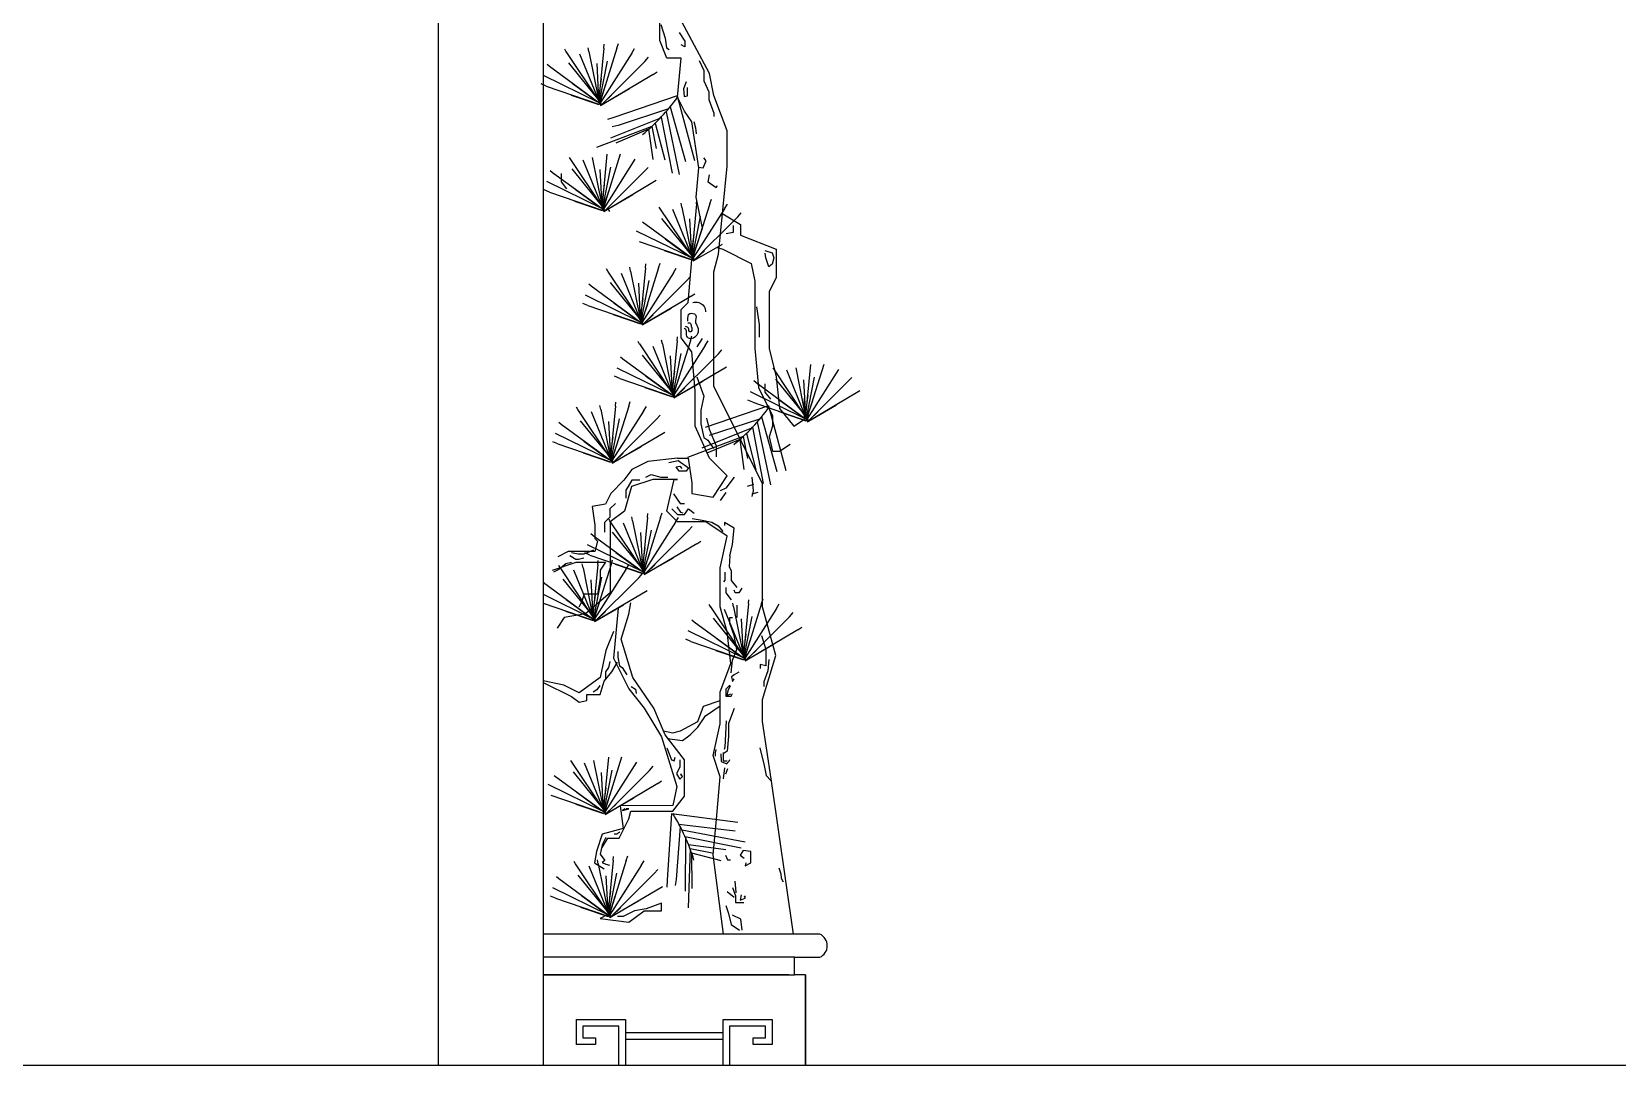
# Model space of a CAD drawing. Extents: x -66030 to 95157, y -13132 to 45879.
# Drawn here: x 20768 to 23166, y 39315 to 40879 of the extents above; entities that cross this region are included whole.
import ezdxf

# ---------------------------------------------------------------- set-up
doc = ezdxf.new("R2010")
doc.units = 0
doc.header["$LTSCALE"] = 100
doc.header["$MEASUREMENT"] = 0
for name, color, linetype in [('3', 11, 'CONTINUOUS'), ('4', 121, 'CONTINUOUS'), ('6', 6, 'CONTINUOUS'), ('7', 105, 'CONTINUOUS')]:
    doc.layers.add(name, color=color, linetype=linetype)

msp = doc.modelspace()

# ---------------------------------------------------------------- linework, layer by layer
at = {"layer": '3', "linetype": 'ByBlock'}
for p, q in [((21719.9, 40890), (21726.1, 40869.2)), ((21747.2, 40877.8), (21755.8, 40864.9)), ((21576.4, 40848.9), (21574.2, 40852.9)), ((21576, 40849.2), (21625.8, 40774.6)), ((21596.6, 40845.9), (21625.8, 40774.6)), ((21610.9, 40849.2), (21609.6, 40855)), ((21610.9, 40849.2), (21625.8, 40774.6)), ((21633.3, 40854.2), (21625.8, 40777.1)), ((21653.2, 40854.2), (21628.3, 40774.6)), ((21675.6, 40846.7), (21628.3, 40772.1)), ((21633.3, 40854.2), (21633.8, 40860.1)), ((21653.2, 40854.2), (21655.6, 40861.3)), ((21675.6, 40846.7), (21680, 40853.8)), ((21728.2, 40854.6), (21732.4, 40852.5)), ((21755.8, 40856.3), (21750.4, 40859.5)), ((21755.8, 40864.9), (21755.8, 40856.3)), ((21547.6, 40829.9), (21553.7, 40824.8)), ((21551.1, 40826.8), (21625.8, 40772.1)), ((21580, 40832), (21628.1, 40772.8)), ((21622.6, 40831.1), (21625.6, 40775.9)), ((21638.6, 40834.7), (21626.4, 40773.1)), ((21695.5, 40834.3), (21628.3, 40767.2)), ((21695.5, 40834.3), (21700.9, 40840.5)), ((21777.4, 40835.8), (21784.9, 40820.7)), ((21546.2, 40797), (21538.6, 40800.3)), ((21541.9, 40813.3), (21625.8, 40772.1)), ((21585.4, 40801.2), (21622.6, 40774)), ((21629.3, 40807.9), (21626.2, 40785.8)), ((21708, 40814.4), (21628.3, 40767.2)), ((21636.2, 40799.4), (21629.3, 40778.6)), ((21708, 40814.4), (21713.9, 40818.4)), ((21758, 40803.5), (21753.7, 40792.7)), ((21784.9, 40820.7), (21784.9, 40804.6)), ((21784.9, 40804.6), (21792.5, 40788.4)), ((21546.2, 40797), (21625.8, 40769.6)), ((21584.2, 40783.4), (21625.9, 40769.2)), ((21625.9, 40774.6), (21626.8, 40771.6)), ((21628.1, 40775.3), (21628.1, 40772.8)), ((21629.9, 40768.6), (21672.5, 40793.1)), ((21645, 40783.1), (21631.7, 40770.4)), ((21744.5, 40782.3), (21648.6, 40749.4)), ((21744.5, 40782.3), (21770.6, 40684.3)), ((21753.7, 40792.7), (21754.7, 40780.9)), ((21754.7, 40780.9), (21760.1, 40781.9)), ((21760.1, 40781.9), (21760.1, 40794.9)), ((21792.5, 40788.4), (21792.5, 40776.6)), ((21792.5, 40776.6), (21800, 40756.1)), ((21626.8, 40771.6), (21626.5, 40770.4)), ((21626.5, 40770.4), (21628.1, 40768.9)), ((21628.1, 40772.8), (21629, 40770.4)), ((21628.1, 40771), (21629.3, 40771)), ((21628.1, 40769.2), (21628.1, 40771)), ((21629, 40769.2), (21628.1, 40769.2)), ((21629, 40770.4), (21629, 40769.2)), ((21731.1, 40762.3), (21654.9, 40737.4)), ((21720.2, 40750), (21736.7, 40665)), ((21727.5, 40758), (21747.5, 40662.9)), ((21733.8, 40765.5), (21757.1, 40682.9)), ((21800, 40756.1), (21800, 40750.7)), ((21706, 40735.9), (21622.2, 40704.1)), ((21648.6, 40749.4), (21638.8, 40746.4)), ((21718.9, 40748.6), (21643.6, 40718.3)), ((21654.9, 40737.4), (21645.8, 40735.2)), ((21701.1, 40731.5), (21651.4, 40710.5)), ((21701.1, 40731.5), (21707.4, 40685.9)), ((21706, 40735.9), (21712.7, 40702.5)), ((21711, 40740.6), (21725.6, 40685.4)), ((21769.8, 40743.2), (21772, 40733.5)), ((21772, 40733.5), (21773.1, 40724.9)), ((21580.9, 40688.7), (21630.7, 40614.1)), ((21601.5, 40685.4), (21630.7, 40614.1)), ((21615.7, 40688.7), (21630.7, 40614.1)), ((21638.1, 40693.7), (21630.7, 40616.6)), ((21658.1, 40693.7), (21633.2, 40614.1)), ((21680.5, 40686.2), (21633.2, 40611.6)), ((21783.8, 40673.2), (21788.2, 40683.9)), ((21788.2, 40683.9), (21784.9, 40688.2)), ((21552.5, 40669.4), (21558.5, 40664.3)), ((21556, 40666.3), (21630.7, 40611.6)), ((21568.9, 40664.4), (21568.9, 40651.9)), ((21584.8, 40671.5), (21632.9, 40612.3)), ((21627.5, 40670.6), (21630.4, 40615.4)), ((21643.5, 40674.2), (21631.2, 40612.6)), ((21700.4, 40673.8), (21633.2, 40606.6)), ((21712.8, 40653.9), (21633.2, 40606.6)), ((21776.3, 40674.2), (21783.8, 40673.2)), ((21791.4, 40651.6), (21793.5, 40662.4)), ((21551, 40636.5), (21543.4, 40639.8)), ((21546.7, 40652.8), (21630.7, 40611.6)), ((21551, 40636.5), (21630.7, 40609.1)), ((21568.9, 40651.9), (21577.2, 40641.4)), ((21590.3, 40640.7), (21627.5, 40613.5)), ((21634.1, 40647.3), (21631.1, 40625.3)), ((21641.1, 40638.9), (21634.1, 40618.1)), ((21634.7, 40608.1), (21677.3, 40632.6)), ((21803.3, 40643), (21791.4, 40651.6)), ((21804.3, 40646.2), (21803.3, 40643)), ((21589.1, 40622.9), (21630.8, 40608.7)), ((21630.8, 40614.1), (21631.7, 40611.1)), ((21631.7, 40611.1), (21631.4, 40609.9)), ((21631.4, 40609.9), (21632.9, 40608.4)), ((21632.9, 40614.7), (21632.9, 40612.3)), ((21632.9, 40612.3), (21633.8, 40609.9)), ((21632.9, 40608.7), (21632.9, 40610.5)), ((21632.9, 40610.5), (21634.1, 40610.5)), ((21633.8, 40608.7), (21632.9, 40608.7)), ((21633.8, 40609.9), (21633.8, 40608.7)), ((21649.8, 40622.6), (21636.5, 40609.9)), ((21642.3, 40607.2), (21640.2, 40611.1)), ((21716.6, 40613.9), (21766.4, 40539.3)), ((21737.2, 40610.6), (21766.4, 40539.3)), ((21751.4, 40613.9), (21750.2, 40619.6)), ((21751.4, 40613.9), (21766.4, 40539.3)), ((21773.8, 40618.9), (21766.4, 40541.8)), ((21793.7, 40618.9), (21768.8, 40539.3)), ((21816.1, 40611.4), (21768.8, 40536.8)), ((21773.8, 40618.9), (21774.3, 40624.8)), ((21793.7, 40618.9), (21796.1, 40626)), ((21816.1, 40611.4), (21820.6, 40618.4)), ((21691.7, 40591.5), (21766.4, 40536.8)), ((21720.5, 40596.7), (21768.6, 40537.5)), ((21763.2, 40595.8), (21766.1, 40540.6)), ((21779.2, 40599.4), (21766.9, 40537.8)), ((21836.1, 40599), (21768.8, 40531.8)), ((21829, 40585.9), (21829, 40575.4)), ((21836.1, 40599), (21841.4, 40605.1)), ((21682.4, 40578), (21766.4, 40536.8)), ((21686.7, 40561.7), (21766.4, 40534.3)), ((21726, 40565.9), (21763.2, 40538.7)), ((21769.8, 40572.5), (21766.8, 40550.5)), ((21776.8, 40564.1), (21769.8, 40543.2)), ((21829, 40575.4), (21818.5, 40573.4)), ((21724.8, 40548.1), (21766.5, 40533.9)), ((21766.5, 40539.3), (21767.4, 40536.3)), ((21767.4, 40536.3), (21767.1, 40535.1)), ((21767.1, 40535.1), (21768.6, 40533.6)), ((21768.6, 40539.9), (21768.6, 40537.5)), ((21768.6, 40537.5), (21769.5, 40535.1)), ((21768.6, 40535.7), (21769.8, 40535.7)), ((21768.6, 40533.9), (21768.6, 40535.7)), ((21769.5, 40535.1), (21769.5, 40533.9)), ((21770.4, 40533.3), (21813, 40557.7)), ((21785.5, 40547.8), (21772.2, 40535.1)), ((21639.4, 40516.7), (21637.3, 40520.6)), ((21639.1, 40517), (21688.9, 40442.3)), ((21659.7, 40513.7), (21688.9, 40442.3)), ((21674, 40517), (21672.7, 40522.7)), ((21674, 40517), (21688.9, 40442.3)), ((21696.4, 40521.9), (21688.9, 40444.8)), ((21716.3, 40521.9), (21691.4, 40442.3)), ((21738.7, 40514.5), (21691.4, 40439.9)), ((21696.4, 40521.9), (21696.9, 40527.8)), ((21716.3, 40521.9), (21718.6, 40529.1)), ((21738.7, 40514.5), (21743.1, 40521.5)), ((21769.5, 40533.9), (21768.6, 40533.9)), ((21610.7, 40497.6), (21616.8, 40492.5)), ((21614.2, 40494.6), (21688.9, 40439.9)), ((21643.1, 40499.8), (21691.1, 40440.6)), ((21685.7, 40498.9), (21688.6, 40443.6)), ((21701.7, 40502.5), (21689.5, 40440.9)), ((21758.6, 40502), (21691.4, 40434.9)), ((21758.6, 40502), (21764, 40508.2)), ((21609.2, 40464.7), (21601.6, 40468.1)), ((21605, 40481), (21688.9, 40439.9)), ((21609.2, 40464.7), (21688.9, 40437.4)), ((21648.5, 40469), (21685.7, 40441.8)), ((21692.3, 40475.6), (21689.3, 40453.6)), ((21771, 40482.1), (21691.4, 40434.9)), ((21699.3, 40467.1), (21692.3, 40446.3)), ((21864.4, 40463), (21868.6, 40435.9)), ((21647.3, 40451.1), (21689, 40436.9)), ((21689, 40442.4), (21689.9, 40439.4)), ((21689.9, 40439.4), (21689.6, 40438.2)), ((21689.6, 40438.2), (21691.1, 40436.6)), ((21691.1, 40443), (21691.1, 40440.6)), ((21691.1, 40440.6), (21692, 40438.2)), ((21691.1, 40436.9), (21691.1, 40438.8)), ((21691.1, 40438.8), (21692.3, 40438.8)), ((21692, 40438.2), (21692, 40436.9)), ((21692.9, 40436.3), (21735.6, 40460.8)), ((21708.1, 40450.8), (21694.8, 40438.2)), ((21692, 40436.9), (21691.1, 40436.9)), ((21744.5, 40411.6), (21745, 40417.5)), ((21764.4, 40411.6), (21766.8, 40418.8)), ((21782.4, 40415), (21774.1, 40402.5)), ((21868.6, 40435.9), (21868.6, 40417.1)), ((21687.6, 40406.4), (21685.4, 40410.3)), ((21687.2, 40406.7), (21737, 40332)), ((21707.8, 40403.4), (21737, 40332)), ((21722.1, 40406.7), (21720.8, 40412.4)), ((21722.1, 40406.7), (21737, 40332)), ((21744.5, 40411.6), (21737, 40334.5)), ((21749.8, 40392.2), (21737.6, 40330.6)), ((21764.4, 40411.6), (21739.5, 40332)), ((21786.8, 40404.2), (21739.5, 40329.6)), ((21806.7, 40391.7), (21739.5, 40324.6)), ((21786.8, 40404.2), (21791.3, 40411.2)), ((21806.7, 40391.7), (21812.1, 40397.9)), ((21653.1, 40370.7), (21737, 40329.6)), ((21658.8, 40387.3), (21664.9, 40382.2)), ((21662.3, 40384.3), (21737, 40329.6)), ((21691.2, 40389.5), (21739.3, 40330.3)), ((21733.8, 40388.6), (21736.8, 40333.3)), ((21819.2, 40371.8), (21739.5, 40324.6)), ((21888.9, 40370.6), (21938.7, 40296)), ((21909.5, 40367.3), (21938.7, 40296)), ((21923.8, 40370.6), (21938.7, 40296)), ((21946.2, 40375.6), (21938.7, 40298.5)), ((21966.1, 40375.6), (21941.2, 40296)), ((21988.5, 40368.2), (21941.2, 40293.5)), ((21657.4, 40354.4), (21649.8, 40357.8)), ((21657.4, 40354.4), (21737, 40327.1)), ((21696.6, 40358.7), (21733.8, 40331.5)), ((21740.5, 40365.3), (21737.4, 40343.3)), ((21747.4, 40356.8), (21740.5, 40336)), ((21741.1, 40326), (21783.7, 40350.5)), ((21774.1, 40356.7), (21784.5, 40327.6)), ((21860.5, 40351.3), (21866.6, 40346.2)), ((21864, 40348.3), (21938.7, 40293.5)), ((21876.9, 40346.3), (21876.9, 40333.8)), ((21892.9, 40353.4), (21940.9, 40294.3)), ((21935.5, 40352.5), (21938.5, 40297.3)), ((21951.5, 40356.2), (21939.3, 40294.6)), ((22008.4, 40355.7), (21941.2, 40288.6)), ((21651.1, 40312.6), (21651.6, 40318.6)), ((21671, 40312.6), (21673.3, 40319.8)), ((21695.4, 40340.8), (21737.1, 40326.6)), ((21737.1, 40332.1), (21738, 40329.1)), ((21738, 40329.1), (21737.7, 40327.9)), ((21737.7, 40327.9), (21739.3, 40326.3)), ((21739.3, 40332.7), (21739.3, 40330.3)), ((21739.3, 40330.3), (21740.2, 40327.9)), ((21739.3, 40326.6), (21739.3, 40328.5)), ((21739.3, 40328.5), (21740.5, 40328.5)), ((21740.2, 40326.6), (21739.3, 40326.6)), ((21740.2, 40327.9), (21740.2, 40326.6)), ((21756.2, 40340.5), (21742.9, 40327.9)), ((21784.5, 40327.6), (21780.3, 40306.7)), ((21859, 40318.4), (21851.5, 40321.7)), ((21854.8, 40334.7), (21938.7, 40293.5)), ((21859, 40318.4), (21938.7, 40291.1)), ((21876.9, 40333.8), (21885.3, 40323.4)), ((21898.3, 40322.6), (21935.5, 40295.5)), ((21942.2, 40329.3), (21939.1, 40307.2)), ((22020.9, 40335.8), (21941.2, 40288.6)), ((21949.1, 40320.8), (21942.2, 40300)), ((21594.1, 40307.4), (21592, 40311.3)), ((21593.8, 40307.7), (21643.6, 40233.1)), ((21614.4, 40304.4), (21643.6, 40233.1)), ((21628.7, 40307.7), (21627.4, 40313.4)), ((21628.7, 40307.7), (21643.6, 40233.1)), ((21651.1, 40312.6), (21643.6, 40235.6)), ((21671, 40312.6), (21646.1, 40233.1)), ((21693.4, 40305.2), (21646.1, 40230.6)), ((21693.4, 40305.2), (21697.8, 40312.2)), ((21713.3, 40292.8), (21718.7, 40298.9)), ((21780.3, 40306.7), (21780.3, 40285.9)), ((21882.5, 40313), (21786.6, 40280.1)), ((21788.7, 40294.2), (21792.9, 40277.6)), ((21871.8, 40296.2), (21895.1, 40213.6)), ((21882.5, 40313), (21908.7, 40215)), ((21897.1, 40304.8), (21938.8, 40290.6)), ((21938.8, 40296.1), (21939.7, 40293)), ((21940.9, 40296.7), (21940.9, 40294.3)), ((21940.9, 40294.3), (21941.9, 40291.8)), ((21942.8, 40290), (21985.4, 40314.5)), ((21957.9, 40304.5), (21944.6, 40291.8)), ((21559.7, 40271.8), (21643.6, 40230.6)), ((21565.4, 40288.4), (21571.5, 40283.2)), ((21568.9, 40285.3), (21643.6, 40230.6)), ((21597.8, 40290.5), (21645.8, 40231.3)), ((21640.4, 40289.6), (21643.3, 40234.4)), ((21656.4, 40293.2), (21644.2, 40231.6)), ((21713.3, 40292.8), (21646.1, 40225.6)), ((21725.8, 40272.9), (21646.1, 40225.6)), ((21780.3, 40285.9), (21784.5, 40265.1)), ((21856.9, 40279.3), (21781.7, 40248.9)), ((21792.9, 40277.6), (21803.3, 40252.6)), ((21869.1, 40292.9), (21793, 40268.1)), ((21849, 40271.3), (21863.6, 40216.1)), ((21858.2, 40280.7), (21874.7, 40195.7)), ((21865.5, 40288.7), (21885.6, 40193.5)), ((21939.7, 40293), (21939.4, 40291.8)), ((21939.4, 40291.8), (21940.9, 40290.3)), ((21940.9, 40292.4), (21942.2, 40292.4)), ((21940.9, 40290.6), (21940.9, 40292.4)), ((21941.9, 40290.6), (21940.9, 40290.6)), ((21941.9, 40291.8), (21941.9, 40290.6)), ((21563.9, 40255.4), (21556.4, 40258.8)), ((21563.9, 40255.4), (21643.6, 40228.1)), ((21603.2, 40259.7), (21640.4, 40232.5)), ((21647, 40266.3), (21644, 40244.3)), ((21654, 40257.9), (21647, 40237)), ((21647.6, 40227.1), (21690.3, 40251.5)), ((21844.1, 40266.6), (21760.2, 40234.8)), ((21784.5, 40265.1), (21790.8, 40260.9)), ((21839.1, 40262.1), (21789.4, 40241.2)), ((21790.8, 40260.9), (21799.1, 40248.4)), ((21803.3, 40252.6), (21803.3, 40235.9)), ((21839.1, 40262.1), (21845.4, 40216.6)), ((21844.1, 40266.6), (21850.8, 40233.2)), ((21602, 40241.9), (21643.7, 40227.7)), ((21643.7, 40233.1), (21644.6, 40230.1)), ((21644.6, 40230.1), (21644.3, 40228.9)), ((21644.3, 40228.9), (21645.8, 40227.4)), ((21645.8, 40233.7), (21645.8, 40231.3)), ((21645.8, 40231.3), (21646.7, 40228.9)), ((21645.8, 40229.5), (21647, 40229.5)), ((21645.8, 40227.7), (21645.8, 40229.5)), ((21646.7, 40227.7), (21645.8, 40227.7)), ((21646.7, 40228.9), (21646.7, 40227.7)), ((21662.8, 40241.6), (21649.5, 40228.9)), ((21731.8, 40227.2), (21746.1, 40230.5)), ((21746.1, 40230.5), (21761.5, 40219.5)), ((21675.7, 40200.8), (21670.2, 40190.9)), ((21687.8, 40200.8), (21675.7, 40200.8)), ((21742.8, 40220.6), (21748.3, 40221.7)), ((21747.2, 40214), (21742.8, 40220.6)), ((21758.2, 40214), (21747.2, 40214)), ((21748.3, 40221.7), (21751.6, 40218.4)), ((21761.5, 40219.5), (21758.2, 40214)), ((21830.4, 40205), (21817.8, 40188.4)), ((21857.5, 40205), (21859.5, 40184.2)), ((21670.2, 40190.9), (21666.9, 40185.4)), ((21666.9, 40185.4), (21666.9, 40173.3)), ((21817.8, 40188.4), (21809.5, 40184.2)), ((21817.8, 40182.1), (21809.5, 40169.6)), ((21860, 40193.8), (21850.2, 40190.8)), ((21866.4, 40181.8), (21857.2, 40179.5)), ((21859.5, 40184.2), (21857.5, 40175.9)), ((21699.4, 40144.3), (21699.9, 40150.2)), ((21719.3, 40144.3), (21721.7, 40151.4)), ((21736.5, 40157.1), (21744.9, 40148.8)), ((21743.9, 40160.1), (21749.4, 40152.4)), ((21749.4, 40152.4), (21752.7, 40151.3)), ((21755.3, 40148.8), (21761.5, 40157.1)), ((21761.5, 40157.1), (21769.9, 40150.9)), ((21642.5, 40139), (21640.4, 40143)), ((21642.2, 40139.3), (21692, 40064.7)), ((21662.8, 40136), (21692, 40064.7)), ((21677, 40139.3), (21675.8, 40145.1)), ((21677, 40139.3), (21692, 40064.7)), ((21699.4, 40144.3), (21692, 40067.2)), ((21719.3, 40144.3), (21694.4, 40064.7)), ((21741.8, 40136.8), (21694.4, 40062.2)), ((21741.8, 40136.8), (21746.2, 40143.9)), ((21744.9, 40148.8), (21755.3, 40148.8)), ((21761.7, 40124.4), (21767, 40130.6)), ((21767, 40142.5), (21782.4, 40140.3)), ((21782.4, 40140.3), (21796.7, 40137)), ((21796.7, 40137), (21806.6, 40131.5)), ((21806.6, 40131.5), (21813.2, 40122.7)), ((21830.4, 40128), (21815.8, 40136.3)), ((21815.8, 40136.3), (21815.8, 40132.1)), ((21828.3, 40103), (21830.4, 40128)), ((21608, 40103.4), (21692, 40062.2)), ((21613.8, 40120), (21619.8, 40114.9)), ((21617.3, 40116.9), (21692, 40062.2)), ((21646.1, 40122.1), (21694.2, 40062.9)), ((21688.8, 40121.2), (21691.7, 40066)), ((21704.8, 40124.8), (21692.5, 40063.2)), ((21761.7, 40124.4), (21694.4, 40057.3)), ((21774.1, 40104.5), (21694.4, 40057.3)), ((21774.1, 40104.5), (21780, 40108.5)), ((21824.1, 40086.3), (21828.3, 40103)), ((21582.1, 40086.5), (21590.9, 40081)), ((21594.7, 40088.4), (21584.3, 40090.5)), ((21590.9, 40081), (21595.3, 40081)), ((21603.1, 40088.4), (21594.7, 40088.4)), ((21595.3, 40081), (21603, 40083.2)), ((21617.7, 40094.6), (21603.1, 40088.4)), ((21612.3, 40087.1), (21604.7, 40090.4)), ((21612.3, 40087.1), (21692, 40059.7)), ((21624.5, 40073), (21625, 40078.9)), ((21644.4, 40073), (21646.7, 40080.2)), ((21651.6, 40091.3), (21688.8, 40064.1)), ((21695.4, 40098), (21692.4, 40075.9)), ((21702.4, 40089.5), (21695.4, 40068.7)), ((21696, 40058.7), (21738.6, 40083.2)), ((21565.5, 40065.5), (21557.2, 40061.3)), ((21567.5, 40067.8), (21565.4, 40071.7)), ((21576, 40073.8), (21565.5, 40065.5)), ((21567.2, 40068.1), (21617, 39993.4)), ((21584.3, 40075.9), (21576, 40073.8)), ((21587.8, 40064.8), (21617, 39993.4)), ((21602.1, 40068.1), (21600.8, 40073.8)), ((21602.1, 40068.1), (21617, 39993.4)), ((21624.5, 40073), (21617, 39995.9)), ((21644.4, 40073), (21619.5, 39993.4)), ((21666.8, 40065.6), (21619.5, 39991)), ((21650.4, 40073.5), (21692.1, 40059.3)), ((21666.8, 40065.6), (21671.2, 40072.6)), ((21686.7, 40053.1), (21692.1, 40059.3)), ((21692.1, 40064.8), (21693, 40061.7)), ((21693, 40061.7), (21692.7, 40060.5)), ((21692.7, 40060.5), (21694.2, 40059)), ((21694.2, 40065.4), (21694.2, 40062.9)), ((21694.2, 40062.9), (21695.1, 40060.5)), ((21694.2, 40061.1), (21695.4, 40061.1)), ((21694.2, 40059.3), (21694.2, 40061.1)), ((21695.1, 40059.3), (21694.2, 40059.3)), ((21695.1, 40060.5), (21695.1, 40059.3)), ((21711.1, 40073.2), (21697.8, 40060.5)), ((21816.5, 40061.2), (21816.5, 40049.1)), ((21826.2, 40063.4), (21826.2, 40048.8)), ((21541.5, 40046.5), (21544.9, 40043.6)), ((21542.3, 40045.7), (21617, 39991)), ((21571.2, 40050.9), (21619.2, 39991.7)), ((21613.8, 40050), (21616.7, 39994.7)), ((21629.8, 40053.6), (21617.6, 39992)), ((21686.7, 40053.1), (21619.5, 39986)), ((21699.1, 40033.2), (21619.5, 39986)), ((21816.5, 40049.1), (21814.3, 40046.9)), ((21817.8, 40038.4), (21817.8, 40030.1)), ((21826.2, 40048.8), (21834.5, 40038.4)), ((21832.2, 40030.1), (21830.8, 40034.3)), ((21842, 40037.1), (21837.8, 40030.1)), ((21541.5, 40028), (21617, 39991)), ((21541.5, 40014.4), (21617, 39988.5)), ((21576.6, 40020.1), (21613.8, 39992.9)), ((21620.4, 40026.7), (21617.4, 40004.7)), ((21627.4, 40018.2), (21620.4, 39997.4)), ((21621, 39987.4), (21663.7, 40011.9)), ((21795.1, 40008.5), (21793, 40012.5)), ((21794.8, 40008.8), (21844.6, 39934.2)), ((21817.8, 40030.1), (21826.2, 40019.6)), ((21829.6, 40008.8), (21828.4, 40014.6)), ((21829.6, 40008.8), (21844.6, 39934.2)), ((21837.8, 40030.1), (21832.2, 40030.1)), ((21834.5, 40011.3), (21834.5, 40003)), ((21852.1, 40013.8), (21844.6, 39936.7)), ((21872, 40013.8), (21847.1, 39934.2)), ((21894.4, 40006.3), (21847.1, 39931.7)), ((21852.1, 40013.8), (21852.6, 40019.7)), ((21872, 40013.8), (21874.3, 40020.9)), ((21894.4, 40006.3), (21898.8, 40013.4)), ((21575.4, 40002.2), (21617.1, 39988)), ((21617.1, 39993.5), (21618, 39990.5)), ((21618, 39990.5), (21617.7, 39989.3)), ((21617.7, 39989.3), (21619.2, 39987.7)), ((21619.2, 39994.1), (21619.2, 39991.7)), ((21619.2, 39991.7), (21620.1, 39989.3)), ((21619.2, 39989.9), (21620.4, 39989.9)), ((21619.2, 39988), (21619.2, 39989.9)), ((21620.1, 39988), (21619.2, 39988)), ((21620.1, 39989.3), (21620.1, 39988)), ((21636.2, 40001.9), (21622.8, 39989.3)), ((21766.4, 39989.5), (21772.5, 39984.4)), ((21769.9, 39986.4), (21844.6, 39931.7)), ((21798.8, 39991.6), (21846.8, 39932.4)), ((21815.4, 40005.5), (21844.6, 39934.2)), ((21824.1, 39984.2), (21824.1, 39992.6)), ((21824.1, 39992.6), (21828.3, 39992.6)), ((21830.4, 39965.5), (21824.1, 39984.2)), ((21834.5, 40003), (21834.5, 39992.6)), ((21841.4, 39990.7), (21844.3, 39935.5)), ((21857.4, 39994.3), (21845.2, 39932.7)), ((21914.3, 39993.9), (21847.1, 39926.8)), ((21914.3, 39993.9), (21919.7, 40000.1)), ((21764.9, 39956.6), (21757.3, 39959.9)), ((21760.7, 39972.9), (21844.6, 39931.7)), ((21804.2, 39960.8), (21841.4, 39933.7)), ((21834.5, 39944.6), (21830.4, 39965.5)), ((21848, 39967.5), (21845, 39945.4)), ((21926.7, 39974), (21847.1, 39926.8)), ((21855, 39959), (21848, 39938.2)), ((21872.1, 39965.5), (21878.3, 39944.6)), ((21926.7, 39974), (21932.7, 39978)), ((21654.8, 39941.4), (21654.8, 39932.6)), ((21764.9, 39956.6), (21844.6, 39929.2)), ((21803, 39943), (21844.7, 39928.8)), ((21828.3, 39928), (21834.5, 39944.6)), ((21846.8, 39934.9), (21846.8, 39932.4)), ((21848.6, 39928.2), (21891.3, 39952.7)), ((21863.7, 39942.7), (21850.4, 39930)), ((21878.3, 39944.6), (21878.3, 39928)), ((21640.4, 39917.2), (21636, 39910.6)), ((21636, 39910.6), (21636, 39899.6)), ((21642.6, 39926), (21640.4, 39917.2)), ((21654.8, 39932.6), (21657, 39919.4)), ((21657, 39919.4), (21661.4, 39917.2)), ((21661.4, 39917.2), (21668, 39906.2)), ((21826.2, 39909.2), (21828.3, 39928)), ((21844.7, 39934.3), (21845.6, 39931.2)), ((21845.6, 39931.2), (21845.3, 39930)), ((21845.3, 39930), (21846.8, 39928.5)), ((21846.8, 39932.4), (21847.7, 39930)), ((21846.8, 39930.6), (21848, 39930.6)), ((21846.8, 39928.8), (21846.8, 39930.6)), ((21847.7, 39928.8), (21846.8, 39928.8)), ((21847.7, 39930), (21847.7, 39928.8)), ((21878.3, 39919.6), (21870, 39921.7)), ((21870, 39921.7), (21870, 39915.5)), ((21881.3, 39911.9), (21875.3, 39895.3)), ((21878.3, 39928), (21878.3, 39919.6)), ((21882.9, 39929.3), (21881.3, 39911.9)), ((21627.2, 39889.7), (21622.8, 39883.1)), ((21674.6, 39888.6), (21681.2, 39884.2)), ((21824.1, 39890.5), (21817.8, 39884.2)), ((21824.7, 39889.3), (21820.9, 39881.8)), ((21830.8, 39905.8), (21826.6, 39903)), ((21826.6, 39903), (21828, 39896)), ((21828, 39896), (21830.8, 39900.2)), ((21837.8, 39910), (21830.8, 39905.8)), ((21875.3, 39895.3), (21875.3, 39888.5)), ((21622.8, 39883.1), (21617.3, 39879.8)), ((21681.2, 39884.2), (21682.3, 39877.6)), ((21817.8, 39884.2), (21817.8, 39873.8)), ((21817.8, 39873.8), (21826.2, 39873.8)), ((21820.9, 39881.8), (21819.4, 39875)), ((21819.4, 39875), (21825.5, 39877.2)), ((21826.2, 39873.8), (21828.3, 39878)), ((21830.4, 39855.1), (21822, 39832.2)), ((21818.7, 39836.5), (21816.4, 39796.5)), ((21822, 39832.2), (21822, 39813.4)), ((21728.7, 39795.5), (21735.7, 39777.3)), ((21802.1, 39788.2), (21803.6, 39792.8)), ((21819.9, 39790.5), (21813.7, 39786.3)), ((21816.4, 39796.5), (21815.7, 39792.8)), ((21822, 39813.4), (21819.9, 39790.5)), ((21869.3, 39795.8), (21876.1, 39768.6)), ((21583.1, 39776.3), (21632.8, 39701.7)), ((21603.6, 39773), (21632.8, 39701.7)), ((21617.9, 39776.3), (21632.8, 39701.7)), ((21640.3, 39781.3), (21632.8, 39704.2)), ((21660.2, 39781.3), (21635.3, 39701.7)), ((21682.6, 39773.8), (21635.3, 39699.2)), ((21702.6, 39761.4), (21707.9, 39767.6)), ((21735.7, 39777.3), (21739.9, 39775.9)), ((21739.9, 39775.9), (21741.3, 39781.5)), ((21748.3, 39777.3), (21748.3, 39766.1)), ((21802.1, 39783), (21802.1, 39788.2)), ((21810.4, 39786.7), (21811.1, 39774.7)), ((21811.1, 39774.7), (21819.4, 39771.6)), ((21813.7, 39788.4), (21813.7, 39775.9)), ((21813.7, 39775.9), (21819.9, 39775.9)), ((21819.4, 39771.6), (21820.9, 39773.2)), ((21820.9, 39773.2), (21823.2, 39775.4)), ((21823.2, 39775.4), (21824, 39777.7)), ((21876.1, 39768.6), (21879.1, 39753.5)), ((21558.2, 39753.9), (21632.8, 39699.2)), ((21587, 39759.1), (21635.1, 39699.9)), ((21629.6, 39758.2), (21632.6, 39703)), ((21645.7, 39761.8), (21633.4, 39700.2)), ((21702.6, 39761.4), (21635.3, 39694.2)), ((21715, 39741.5), (21720.9, 39745.5)), ((21748.3, 39766.1), (21744.1, 39757.8)), ((21744.1, 39757.8), (21744.1, 39755)), ((21744.1, 39755), (21748.3, 39748)), ((21748.3, 39748), (21752.5, 39752.2)), ((21752.5, 39752.2), (21749.7, 39756.4)), ((21749.7, 39756.4), (21749.7, 39753.6)), ((21815.8, 39765.5), (21813.7, 39748.8)), ((21820.6, 39763.7), (21817.3, 39755.8)), ((21879.1, 39753.5), (21885.9, 39746)), ((21548.9, 39740.4), (21632.8, 39699.2)), ((21553.2, 39724.1), (21632.8, 39696.7)), ((21592.5, 39728.3), (21629.6, 39701.1)), ((21636.3, 39734.9), (21633.3, 39712.9)), ((21715, 39741.5), (21635.3, 39694.2)), ((21643.2, 39726.5), (21636.3, 39705.7)), ((21636.9, 39695.7), (21679.5, 39720.1)), ((21591.2, 39710.5), (21633, 39696.3)), ((21633, 39701.7), (21633.9, 39698.7)), ((21633.9, 39698.7), (21633.6, 39697.5)), ((21633.6, 39697.5), (21635.1, 39696)), ((21635.1, 39702.3), (21635.1, 39699.9)), ((21635.1, 39699.9), (21636, 39697.5)), ((21635.1, 39698.1), (21636.3, 39698.1)), ((21635.1, 39696.3), (21635.1, 39698.1)), ((21636, 39696.3), (21635.1, 39696.3)), ((21636, 39697.5), (21636, 39696.3)), ((21652, 39710.2), (21638.7, 39697.5)), ((21665.8, 39703.3), (21661.6, 39700.5)), ((21661.6, 39700.5), (21671.4, 39703.3)), ((21671.4, 39703.3), (21667.2, 39703.3)), ((21735.6, 39696.3), (21729.4, 39595.1)), ((21735.6, 39696.3), (21836.1, 39683.1)), ((21749, 39676.3), (21743, 39596.4)), ((21747, 39680), (21832.3, 39670)), ((21751.6, 39671.3), (21847.2, 39653.5)), ((21630.9, 39648.8), (21628.1, 39634.8)), ((21636.5, 39660), (21630.9, 39648.8)), ((21649.1, 39665.6), (21653.2, 39665.6)), ((21653.2, 39665.6), (21657.4, 39668.4)), ((21756.2, 39661.5), (21841.1, 39644.4)), ((21757, 39659.8), (21756.3, 39578.6)), ((21761.4, 39649.4), (21818, 39641.9)), ((21590.5, 39619.9), (21588.4, 39623.8)), ((21625, 39620.2), (21623.7, 39626)), ((21628.1, 39634.8), (21635.1, 39625.1)), ((21635.1, 39625.1), (21630.9, 39622.3)), ((21647.4, 39625.2), (21639.9, 39548.1)), ((21667.3, 39625.2), (21642.4, 39545.6)), ((21647.4, 39625.2), (21647.9, 39631.1)), ((21667.3, 39625.2), (21669.7, 39632.3)), ((21689.7, 39617.7), (21694.2, 39624.8)), ((21763.8, 39643.1), (21761.2, 39553.4)), ((21763.8, 39643.1), (21797.2, 39636.5)), ((21766.1, 39636.8), (21766.5, 39582.9)), ((21766.1, 39636.8), (21810.5, 39625.2)), ((21817.3, 39632.9), (21820.6, 39626.3)), ((21820.6, 39626.3), (21825.2, 39626.3)), ((21844.3, 39640.4), (21839.8, 39632.9)), ((21839.8, 39632.9), (21845.9, 39628.4)), ((21855.7, 39638.9), (21844.3, 39640.4)), ((21855.7, 39621.6), (21855.7, 39638.9)), ((21561.8, 39600.9), (21567.8, 39595.8)), ((21590.2, 39620.2), (21639.9, 39545.6)), ((21594.1, 39603), (21642.2, 39543.8)), ((21610.7, 39616.9), (21639.9, 39545.6)), ((21625, 39620.2), (21639.9, 39545.6)), ((21630.9, 39622.3), (21636.5, 39619.5)), ((21636.5, 39619.5), (21642.1, 39618.1)), ((21636.7, 39602.1), (21639.7, 39546.9)), ((21652.8, 39605.7), (21640.5, 39544.1)), ((21689.7, 39617.7), (21642.4, 39543.1)), ((21709.7, 39605.3), (21642.4, 39538.1)), ((21709.7, 39605.3), (21715, 39611.5)), ((21848.1, 39621.6), (21847.4, 39617.1)), ((21847.4, 39617.1), (21855.7, 39621.6)), ((21897.9, 39614), (21901, 39605)), ((21901, 39605), (21901.7, 39598.2)), ((21556, 39584.3), (21639.9, 39543.1)), ((21565.3, 39597.8), (21639.9, 39543.1)), ((21643.4, 39578.8), (21640.4, 39556.8)), ((21722.1, 39585.4), (21642.4, 39538.1)), ((21729.4, 39595.1), (21728.5, 39584.9)), ((21743, 39596.4), (21741.5, 39587.1)), ((21819.9, 39578), (21830.4, 39569.7)), ((21828.3, 39584.3), (21832.4, 39571.8)), ((21831.7, 39593.6), (21833.1, 39577.3)), ((21833.1, 39577.3), (21833.1, 39576)), ((21901.7, 39598.2), (21904.7, 39592.9)), ((21560.3, 39568), (21552.7, 39571.3)), ((21560.3, 39568), (21639.9, 39540.6)), ((21598.3, 39554.4), (21640.1, 39540.2)), ((21599.6, 39572.2), (21636.7, 39545)), ((21650.3, 39570.4), (21643.4, 39549.6)), ((21644, 39539.6), (21686.6, 39564.1)), ((21659.1, 39554.1), (21645.8, 39541.4)), ((21817.8, 39557.2), (21822, 39544.7)), ((21832.4, 39571.8), (21832.4, 39561.4)), ((21832.4, 39561.4), (21845, 39561.4)), ((21841.3, 39573.3), (21839.8, 39565)), ((21839.8, 39565), (21847.4, 39568)), ((21847.4, 39571.1), (21845.1, 39570.3)), ((21847.4, 39568), (21847.4, 39571.1)), ((21640.1, 39545.6), (21641, 39542.6)), ((21641, 39542.6), (21640.7, 39541.4)), ((21640.7, 39541.4), (21642.2, 39539.9)), ((21642.2, 39546.2), (21642.2, 39543.8)), ((21642.2, 39543.8), (21643.1, 39541.4)), ((21642.2, 39542), (21643.4, 39542)), ((21642.2, 39540.2), (21642.2, 39542)), ((21643.1, 39540.2), (21642.2, 39540.2)), ((21643.1, 39541.4), (21643.1, 39540.2)), ((21822, 39544.7), (21826.2, 39528)), ((21826.2, 39528), (21838.7, 39519.7)), ((21840.8, 39536.4), (21828.3, 39542.6)), ((21842.9, 39519.7), (21840.8, 39536.4))]:
    msp.add_line(p, q, dxfattribs=at)
at = {"layer": '3', "color": 2}
msp.add_line((-66009.4, 39315.3), (95156.9, 39315.3), dxfattribs=at)
at = {"layer": '3', "linetype": 'ByBlock'}
for points in [[(21876.8, 40548.3), (21888.1, 40544.8), (21890.6, 40537.1), (21888.1, 40527.6), (21882.9, 40523.3), (21878.6, 40537.1), (21877.7, 40544)], [(21824.1, 40086.3), (21823, 40070.1), (21826.2, 40063.4)], [(21639.5, 39543.2), (21627.9, 39537.4), (21671.3, 39531.6), (21694.5, 39549), (21720.6, 39549), (21720.6, 39560.5), (21697.4, 39551.8), (21680, 39549), (21662.6, 39540.3), (21654, 39540.3)], [(21656.3, 39315.2), (21656.3, 39374.6), (21601.9, 39374.6), (21601.9, 39356.7), (21620.9, 39356.7), (21620.9, 39346.7), (21591.9, 39346.7), (21591.9, 39384.6), (21666.3, 39384.6), (21666.3, 39315.2)], [(21813.7, 39315.2), (21813.7, 39384.6), (21888.1, 39384.6), (21888.1, 39346.7), (21859.2, 39346.7), (21859.2, 39356.7), (21878.1, 39356.7), (21878.1, 39374.6), (21823.7, 39374.6), (21823.7, 39315.2)], [(21666.3, 39364.7), (21813.7, 39364.7)], [(21666.3, 39354.7), (21813.7, 39354.7)]]:
    msp.add_lwpolyline(points, dxfattribs=at)
for centre, start, end in [((21508.3, 40949), 309.1847, 324.5199), ((21646.4, 40479.7), 309.1847, 324.5199), ((21491.4, 39541.6), 16.7519, 32.0871)]:
    msp.add_arc(centre, 290.7, start, end, dxfattribs=at)
for points in [[(21767.9, 40469.4), (21777.2, 40469.4), (21786.6, 40460.1), (21787.3, 40455.1)], [(21760.7, 40441.4), (21763.6, 40452.9), (21772.2, 40450.7), (21772.2, 40439.3), (21775.1, 40432.8), (21775.1, 40422), (21769.3, 40415.6), (21761.4, 40415.6), (21758.6, 40422.8), (21758.6, 40426.3), (21755, 40430.7)], [(21760.7, 40438.5), (21763.6, 40438.5), (21765.7, 40433.5), (21765.7, 40425.6), (21763.6, 40424.9), (21761.4, 40430.7), (21758.6, 40432.8), (21756.4, 40432.8)]]:
    msp.add_spline(points, degree=3, dxfattribs=at)
at = {"layer": '4', "linetype": 'ByBlock'}
for p, q in [((21382.6, 41715.2), (21382.6, 39315.2)), ((21913.2, 39452), (21541.5, 39452)), ((21382.6, 39315.2), (21938.6, 39315.2))]:
    msp.add_line(p, q, dxfattribs=at)
for points in [[(21920.4, 39513.7), (21886.8, 39748.8), (21873.5, 39835.5), (21873.5, 39868.8), (21893.5, 39935.5), (21873.5, 40008.9), (21873.5, 40115.6), (21873.5, 40129), (21873.5, 40195.6), (21800, 40342.4), (21800, 40422.4), (21800, 40515.8), (21806.7, 40542.5), (21820.1, 40675.8), (21820.1, 40729.2), (21800, 40782.6), (21793.3, 40815.9), (21739.9, 40915.9)], [(21810.3, 40602.2), (21813.6, 40603.5), (21840.4, 40587.4), (21840.4, 40571.4), (21894.1, 40549.9), (21894.1, 40507.1), (21883.3, 40485.7), (21883.3, 40448.2), (21883.3, 40399.9), (21894.1, 40357.1), (21899.4, 40308.9), (21920.9, 40282.1), (21937, 40292.8), (21937, 40324.9)]]:
    msp.add_lwpolyline(points, dxfattribs=at)
msp.add_lwpolyline([(21938.6, 39452), (21938.6, 39315.2), (21938.6, 39452), (21921.8, 39452), (21921.8, 39478.6), (21960, 39478.6, 0.645044), (21960, 39513.7), (21920.4, 39513.7)], format="xyb", dxfattribs=at)
at = {"layer": '6', "linetype": 'ByBlock'}
for p, q in [((21726.1, 40869.2), (21728.2, 40854.6)), ((21696.9, 40205), (21705.2, 40209.2)), ((21705.2, 40209.2), (21719.8, 40205)), ((21719.8, 40205), (21730.3, 40205)), ((21738.6, 40180), (21749, 40165.5)), ((21651, 40165.5), (21642.7, 40157.1)), ((21642.7, 40157.1), (21642.7, 40144.6)), ((21749, 40165.5), (21755.3, 40165.5)), ((21642.7, 40144.6), (21634.3, 40136.3)), ((21634.3, 40136.3), (21634.3, 40128)), ((21634.3, 40128), (21634.3, 40121.7))]:
    msp.add_line(p, q, dxfattribs=at)
for points in [[(21541.5, 41715.2), (21541.5, 39315.2)], [(21745, 40780.3), (21750.4, 40839.2), (21728.9, 40839.2), (21718.2, 40866), (21718.2, 40892.8), (21723.6, 40919.6), (21696.8, 40946.4), (21686, 41000), (21675.3, 41042.8), (21632.4, 41075), (21594.9, 41075), (21578.8, 41107.1), (21578.8, 41150), (21589.5, 41182.1), (21584.1, 41203.5)], [(21745, 40233.9), (21761.1, 40233.9), (21766.5, 40196.4), (21766.5, 40180.3), (21798.7, 40174.9), (21820.1, 40207.1), (21793.3, 40233.9), (21771.8, 40282.1), (21771.8, 40335.6), (21766.5, 40394.6), (21750.4, 40416), (21750.4, 40458.9), (21761.1, 40469.6), (21766.5, 40533.9), (21782.6, 40582.1), (21773.1, 40629), (21777.2, 40673.2), (21766.5, 40742.8), (21755.7, 40758.9), (21745, 40780.3)], [(21804.7, 40552.9), (21813.6, 40549.9), (21856.5, 40528.5), (21861.9, 40501.7), (21861.9, 40464.2), (21861.9, 40432.1), (21861.9, 40399.9), (21867.3, 40341), (21888.7, 40298.1), (21888.7, 40282.1), (21883.3, 40266), (21888.7, 40244.6), (21899.4, 40244.6), (21915.5, 40255.3)], [(21745, 40233.9), (21700, 40228.6), (21675.9, 40216.6), (21663.9, 40200.6), (21643.8, 40180.5), (21635.8, 40164.5), (21615.7, 40160.5), (21619.7, 40132.5), (21619.7, 40112.4), (21623.8, 40108.4), (21619.7, 40092.4), (21595.7, 40092.4), (21579.6, 40092.4), (21563.6, 40084.4)], [(21814.7, 39513.7), (21798.7, 39633.8), (21804, 39687.4), (21809.4, 39751.7), (21798.7, 39783.8), (21809.4, 39832.1), (21809.4, 39880.3), (21825.5, 39923.1), (21820.1, 39971.3), (21809.4, 40008.8), (21809.4, 40067.8), (21820.1, 40116), (21787.9, 40137.4), (21771.8, 40137.4), (21745, 40137.4), (21728.9, 40153.5), (21739.7, 40201.7), (21745, 40201.7), (21745, 40201.7), (21707.5, 40201.7), (21675.3, 40191), (21664.6, 40153.5), (21643.1, 40137.4), (21643.1, 40073.1), (21643.1, 40030.3), (21605.6, 39998.1), (21573.4, 39992.8), (21562.7, 39976.7)], [(21555.6, 40064.3), (21591.7, 40076.4), (21619.7, 40076.4), (21635.8, 40076.4), (21627.8, 40064.3), (21627.8, 40052.3), (21623.8, 40028.3), (21603.7, 40028.3), (21599.7, 40016.2), (21595.7, 40008.2)], [(21654.9, 40006.9), (21648.2, 39931.1), (21671.3, 39884.7), (21694.5, 39855.8), (21720.6, 39812.4), (21743.8, 39737.1), (21738, 39708.2), (21658.2, 39707.9), (21662.6, 39673.4), (21630.8, 39664.7), (21622.1, 39638.7), (21619.2, 39621.3), (21633.7, 39612.6)], [(21630.8, 39644.5), (21639.5, 39659), (21656.8, 39659), (21671.3, 39687.9), (21674.2, 39699.5), (21697.4, 39699.5), (21729.3, 39699.5), (21738, 39699.5), (21755.4, 39722.6), (21755.4, 39740), (21755.4, 39777.6), (21726.4, 39815.3), (21709, 39855.8), (21677.1, 39902.1), (21659.7, 39960), (21671.3, 39997.6), (21674.2, 40015)], [(21648.2, 39971.6), (21636.6, 39942.6), (21627.9, 39902.1), (21596, 39879), (21572.8, 39890.5), (21541.5, 39896.8)], [(21541.5, 39894.6), (21584.4, 39873.2), (21596, 39864.5), (21607.6, 39867.4), (21607.6, 39876.1), (21627.9, 39876.1), (21633.7, 39896.3), (21645.3, 39910.8), (21654, 39925.3)], [(21723.5, 39821.1), (21738, 39818.2), (21749.6, 39821.1), (21775.7, 39835.5), (21784.3, 39858.7), (21809.4, 39867)], [(21729.3, 39809.5), (21752.5, 39806.6), (21764.1, 39815.3), (21775.7, 39826.8), (21787.2, 39844.2), (21809.4, 39859)]]:
    msp.add_lwpolyline(points, dxfattribs=at)
at = {"layer": '7', "linetype": 'ByBlock'}
for p, q in [((21920.4, 39513.7), (21541.5, 39513.7)), ((21921.8, 39478.6), (21541.5, 39478.6)), ((21541.5, 39452), (21921.8, 39452))]:
    msp.add_line(p, q, dxfattribs=at)

doc.saveas('drawing.dxf')
